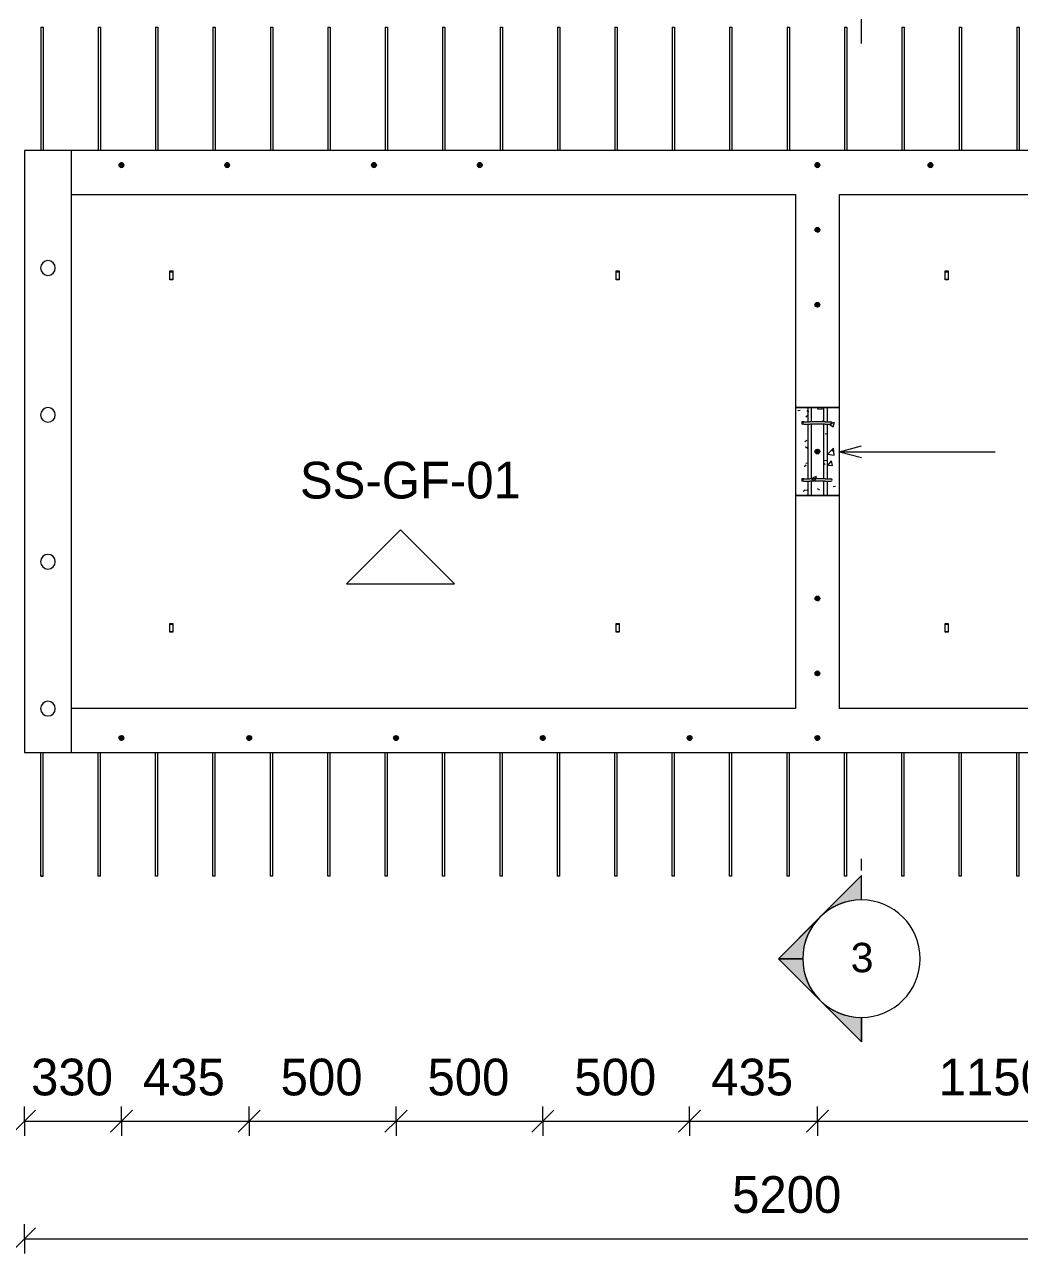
# Model space of a CAD drawing. Header units: millimetres. Extents: x 59546 to 97856, y 2513 to 30499.
# Drawn here: x 63183 to 66571, y 23346 to 27529 of the extents above; entities that cross this region are included whole.
import ezdxf

# ---------------------------------------------------------------- set-up
doc = ezdxf.new("R2010")
doc.units = ezdxf.units.MM
for name, color, linetype, lineweight in [('A-ANNO-DIMS', 211, 'Continuous', 9), ('A-ANNO-DIMS-50', 211, 'Continuous', 9), ('A-DETL-GENF', 92, 'Continuous', 18), ('A-DETL-MBND', 5, 'Continuous', 18), ('A-DETL-THIN', 151, 'Continuous', 18), ('A-FLOR', 192, 'Continuous', 18), ('A-FLOR-IDEN', 11, 'Continuous', 9), ('A-GENM', 13, 'Continuous', 18), ('G-ANNO-SYMB', 111, 'Continuous', 9), ('G-ANNO-TEXT', 231, 'Continuous', 9), ('S-RBAR', 171, 'Continuous', 18)]:
    doc.layers.add(name, color=color, linetype=linetype, lineweight=lineweight)
doc.styles.add('Arial', font='arial.ttf', dxfattribs={"height": 100})
doc.styles.add('Nirmala UI Semilight', font='NirmalaS.ttf', dxfattribs={"height": 125})
doc.dimstyles.new('Diagonal_-_2_5mm_NI_UI', dxfattribs={"dimscale": 304.8, "dimtxt": 130.920493, "dimasz": 0.246063, "dimexe": 0.164042, "dimexo": 0.0625, "dimgap": 0.164042, "dimtad": 1, "dimdec": 0, "dimzin": 0, "dimdsep": 46, "dimtxsty": 'Nirmala UI Semilight', "dimblk1": 'OBLIQUE', "dimblk2": 'OBLIQUE', "dimsah": 1, "dimcen": 0.09, "dimazin": 0, "dimtfac": 1, "dimtdec": 4, "dimtix": 1, "dimtmove": 0, "dimatfit": 3, "dimfxl": 0.164042, "dimfxlon": 1, "dimtvp": 1, "dimtolj": 1, "dimtzin": 0, "dimarcsym": 2})

# ---------------------------------------------------------------- blocks, each defined once
blk = doc.blocks.new('RR spread anchor face based - RR-SA-2_5-150-614724-Elevation Top')
at = {"layer": 'A-GENM'}
for p, q in [((66318, 26687.9), (66318, 26690.4)), ((66318, 26690.4), (66328, 26690.4)), ((66318, 26662.9), (66318, 26687.9)), ((66318, 26687.9), (66328, 26687.9)), ((66318, 26660.4), (66318, 26662.9)), ((66318, 26662.9), (66328, 26662.9)), ((66328, 26660.4), (66318, 26660.4)), ((66328, 26690.4), (66328, 26687.9)), ((66328, 26687.9), (66328, 26662.9)), ((66328, 26662.9), (66328, 26660.4))]:
    blk.add_line(p, q, dxfattribs=at)
blk = doc.blocks.new('DIMBLOCK40-Elevation Top')
at = {"layer": 'A-ANNO-DIMS-50'}
for p, q in [((63183, 23795.5), (63183, 23845.5)), ((63183, 23795.5), (63220.5, 23833)), ((63513, 23795.5), (63513, 23845.5)), ((63513, 23795.5), (63550.5, 23833)), ((63183, 23795.5), (63145.5, 23758)), ((63183, 23795.5), (63513, 23795.5)), ((63183, 23795.5), (63183, 23745.5)), ((63513, 23795.5), (63475.5, 23758)), ((63513, 23795.5), (63513, 23745.5))]:
    blk.add_line(p, q, dxfattribs=at)
at = {"layer": 'A-ANNO-DIMS-50', "color": 0, "insert": (63205.2, 24008.6), "char_height": 125, "width": 342.774, "attachment_point": 1, "line_spacing_factor": 1.142579, "style": 'Nirmala UI Semilight'}
blk.add_mtext('330', dxfattribs=at)
blk = doc.blocks.new('_Oblique')
at = {"color": 0, "linetype": 'ByBlock', "lineweight": -2}
blk.add_line((-0.5, -0.5), (0.5, 0.5), dxfattribs=at)
blk = doc.blocks.new('DIMBLOCK41-Elevation Top')
at = {"layer": 'A-ANNO-DIMS-50'}
for p, q in [((63513, 23795.5), (63513, 23845.5)), ((63513, 23795.5), (63550.5, 23833)), ((63948, 23795.5), (63948, 23845.5)), ((63948, 23795.5), (63985.5, 23833)), ((63513, 23795.5), (63475.5, 23758)), ((63513, 23795.5), (63948, 23795.5)), ((63513, 23795.5), (63513, 23745.5)), ((63948, 23795.5), (63910.5, 23758)), ((63948, 23795.5), (63948, 23745.5))]:
    blk.add_line(p, q, dxfattribs=at)
at = {"layer": 'A-ANNO-DIMS-50', "color": 0, "insert": (63586.5, 24008.6), "char_height": 125, "width": 345.63, "attachment_point": 1, "line_spacing_factor": 1.142579, "style": 'Nirmala UI Semilight'}
blk.add_mtext('435', dxfattribs=at)
blk = doc.blocks.new('DIMBLOCK42-Elevation Top')
at = {"layer": 'A-ANNO-DIMS-50'}
for p, q in [((63948, 23795.5), (63948, 23845.5)), ((63948, 23795.5), (63985.5, 23833)), ((64448, 23795.5), (64448, 23845.5)), ((64448, 23795.5), (64485.5, 23833)), ((63948, 23795.5), (63910.5, 23758)), ((63948, 23795.5), (64448, 23795.5)), ((63948, 23795.5), (63948, 23745.5)), ((64448, 23795.5), (64410.5, 23758)), ((64448, 23795.5), (64448, 23745.5))]:
    blk.add_line(p, q, dxfattribs=at)
at = {"layer": 'A-ANNO-DIMS-50', "color": 0, "insert": (64055.2, 24008.6), "char_height": 125, "width": 342.774, "attachment_point": 1, "line_spacing_factor": 1.142579, "style": 'Nirmala UI Semilight'}
blk.add_mtext('500', dxfattribs=at)
blk = doc.blocks.new('DIMBLOCK43-Elevation Top')
at = {"layer": 'A-ANNO-DIMS-50'}
for p, q in [((64448, 23795.5), (64448, 23845.5)), ((64448, 23795.5), (64485.5, 23833)), ((64948, 23795.5), (64948, 23845.5)), ((64948, 23795.5), (64985.5, 23833)), ((64448, 23795.5), (64410.5, 23758)), ((64448, 23795.5), (64948, 23795.5)), ((64448, 23795.5), (64448, 23745.5)), ((64948, 23795.5), (64910.5, 23758)), ((64948, 23795.5), (64948, 23745.5))]:
    blk.add_line(p, q, dxfattribs=at)
at = {"layer": 'A-ANNO-DIMS-50', "color": 0, "insert": (64555.2, 24008.6), "char_height": 125, "width": 342.774, "attachment_point": 1, "line_spacing_factor": 1.142579, "style": 'Nirmala UI Semilight'}
blk.add_mtext('500', dxfattribs=at)
blk = doc.blocks.new('DIMBLOCK44-Elevation Top')
at = {"layer": 'A-ANNO-DIMS-50'}
for p, q in [((64948, 23795.5), (64948, 23845.5)), ((64948, 23795.5), (64985.5, 23833)), ((65448, 23795.5), (65448, 23845.5)), ((65448, 23795.5), (65485.5, 23833)), ((64948, 23795.5), (64910.5, 23758)), ((64948, 23795.5), (65448, 23795.5)), ((64948, 23795.5), (64948, 23745.5)), ((65448, 23795.5), (65410.5, 23758)), ((65448, 23795.5), (65448, 23745.5))]:
    blk.add_line(p, q, dxfattribs=at)
at = {"layer": 'A-ANNO-DIMS-50', "color": 0, "insert": (65055.2, 24008.6), "char_height": 125, "width": 342.774, "attachment_point": 1, "line_spacing_factor": 1.142579, "style": 'Nirmala UI Semilight'}
blk.add_mtext('500', dxfattribs=at)
blk = doc.blocks.new('DIMBLOCK45-Elevation Top')
at = {"layer": 'A-ANNO-DIMS-50'}
for p, q in [((65448, 23795.5), (65448, 23845.5)), ((65448, 23795.5), (65485.5, 23833)), ((65883, 23795.5), (65883, 23845.5)), ((65883, 23795.5), (65920.5, 23833)), ((65448, 23795.5), (65410.5, 23758)), ((65448, 23795.5), (65883, 23795.5)), ((65448, 23795.5), (65448, 23745.5)), ((65883, 23795.5), (65845.5, 23758)), ((65883, 23795.5), (65883, 23745.5))]:
    blk.add_line(p, q, dxfattribs=at)
at = {"layer": 'A-ANNO-DIMS-50', "color": 0, "insert": (65521.5, 24008.6), "char_height": 125, "width": 345.63, "attachment_point": 1, "line_spacing_factor": 1.142579, "style": 'Nirmala UI Semilight'}
blk.add_mtext('435', dxfattribs=at)
blk = doc.blocks.new('DIMBLOCK46-Elevation Top')
at = {"layer": 'A-ANNO-DIMS-50'}
for p, q in [((65883, 23795.5), (65883, 23845.5)), ((65883, 23795.5), (65920.5, 23833)), ((67033, 23795.5), (67033, 23845.5)), ((67033, 23795.5), (67070.5, 23833)), ((65883, 23795.5), (65845.5, 23758)), ((65883, 23795.5), (67033, 23795.5)), ((65883, 23795.5), (65883, 23745.5)), ((67033, 23795.5), (66995.5, 23758)), ((67033, 23795.5), (67033, 23745.5))]:
    blk.add_line(p, q, dxfattribs=at)
at = {"layer": 'A-ANNO-DIMS-50', "color": 0, "insert": (66296.2, 24008.6), "char_height": 125, "width": 388.477, "attachment_point": 1, "line_spacing_factor": 1.142579, "style": 'Nirmala UI Semilight'}
blk.add_mtext('1150', dxfattribs=at)
blk = doc.blocks.new('Detail View - M_Section Head - Filled SHOP DWG-600895-Elevation Top')
at = {"layer": 'G-ANNO-SYMB'}
h = blk.add_hatch(color=256, dxfattribs=at)
edge = h.paths.add_edge_path()
edge.add_line((62746.5, 25626.7), (62746.5, 25543.9))
edge.add_arc((62746.5, 25343.9), 200, 90, 135)
edge.add_line((62605.1, 25485.3), (62746.5, 25626.7))
h = blk.add_hatch(color=256, dxfattribs=at)
edge = h.paths.add_edge_path()
edge.add_line((62746.5, 25626.7), (62887.9, 25485.3))
edge.add_arc((62746.5, 25343.9), 200, 45, 90)
edge.add_line((62746.5, 25543.9), (62746.5, 25626.7))
h = blk.add_hatch(color=256, dxfattribs=at)
edge = h.paths.add_edge_path()
edge.add_line((62463.7, 25343.9), (62605.1, 25485.3))
edge.add_arc((62746.5, 25343.9), 200, 135, 180)
edge.add_line((62546.5, 25343.9), (62463.7, 25343.9))
h = blk.add_hatch(color=256, dxfattribs=at)
edge = h.paths.add_edge_path()
edge.add_line((63029.3, 25343.9), (62946.5, 25343.9))
edge.add_arc((62746.5, 25343.9), 200, 0, 45)
edge.add_line((62887.9, 25485.3), (63029.3, 25343.9))
for p, q in [((62746.5, 25626.7), (62463.7, 25343.9)), ((62746.5, 25626.7), (62605.1, 25485.3)), ((62746.5, 25626.7), (63029.3, 25343.9)), ((62746.5, 25543.9), (62746.5, 25626.7)), ((62746.5, 25626.7), (62746.5, 25543.9)), ((62887.9, 25485.3), (62746.5, 25626.7)), ((62605.1, 25485.3), (62463.7, 25343.9)), ((63029.3, 25343.9), (62887.9, 25485.3)), ((62546.5, 25343.9), (62463.7, 25343.9)), ((62463.7, 25343.9), (62546.5, 25343.9)), ((62946.5, 25343.9), (63029.3, 25343.9)), ((62946.5, 25343.9), (63029.3, 25343.9))]:
    blk.add_line(p, q, dxfattribs=at)
for start, end in [(0, 180), (90, 135), (45, 90), (135, 180), (0, 45), (180, 0)]:
    blk.add_arc((62746.5, 25343.9), 200, start, end, dxfattribs=at)
blk = doc.blocks.new('DIMBLOCK66-Elevation Top')
at = {"layer": 'A-ANNO-DIMS-50'}
for p, q in [((63183, 23395.5), (63183, 23445.5)), ((63183, 23395.5), (63220.5, 23433)), ((68383, 23395.5), (68383, 23445.5)), ((68383, 23395.5), (68420.5, 23433)), ((63183, 23395.5), (63145.5, 23358)), ((63183, 23395.5), (68383, 23395.5)), ((63183, 23395.5), (63183, 23345.5)), ((68383, 23395.5), (68345.5, 23358)), ((68383, 23395.5), (68383, 23345.5))]:
    blk.add_line(p, q, dxfattribs=at)
at = {"layer": 'A-ANNO-DIMS-50', "color": 0, "insert": (65592.6, 23608.6), "char_height": 125, "width": 457.032, "attachment_point": 1, "line_spacing_factor": 1.142579, "style": 'Nirmala UI Semilight'}
blk.add_mtext('5200', dxfattribs=at)

msp = doc.modelspace()

# ---------------------------------------------------------------- hatches: boundary and pattern name
at = {"layer": 'A-DETL-GENF'}
h = msp.add_hatch(dxfattribs=at)
h.set_pattern_fill('FP_1', style=0, pattern_type=2)
h.set_pattern_definition([(50, (62663.04, 24246.6), (182.1847, -15.939), [19.05, -209.55]), (355, (62663.04, 24246.6), (-35.242, 191.057), [15.24, -167.64]), (100.451, (62678.22, 24245.27), (146.9425, 175.117), [16.19, -178.09]), (46.184, (62663.04, 24297.4), (271.079, -42.043), [28.575, -314.325]), (96.636, (62685.63, 24293.9), (237.403, 247.427), [24.285, -267.135]), (351.184, (62663.04, 24297.4), (237.405, 247.425), [22.86, -251.46]), (21, (62688.44, 24284.7), (151.615, -102.2655), [19.05, -209.55]), (326, (62688.44, 24284.7), (61.802, 184.188), [15.24, -167.64]), (71.451, (62701.08, 24276.17), (213.417, 81.921), [16.19, -178.09]), (37.5, (62663.04, 24246.594), (3.0883, 84.5551), [8.382, -157.226, 8.382, -161.798, -168.275]), (37.5, (62663.04, 24246.594), (3.0883, 84.5551), [-335.788, 8.382, -159.893]), (7.5, (62663.04, 24246.59), (66.8194, 100.1807), [8.382, -88.646, 8.382, -153.416, -64.135]), (7.5, (62663.04, 24246.59), (66.8194, 100.1807), [-258.826, 8.382, -55.753]), (327.5, (62606.4, 24246.594), (135.5905, -5.7289), [8.382, -55.118, 8.382, -189.738, -262.89]), (327.5, (62606.4, 24246.594), (135.5905, -5.7289), [-261.62, 8.382, -254.508]), (317.5, (62581, 24246.59), (148.129, 25.4268), [8.382, -74.168, 8.382, -123.19, -186.69]), (317.5, (62581, 24246.59), (148.129, 25.4268), [-214.122, 8.382, -178.308])])
h.paths.add_polyline_path([(65958, 25925.4), (65958, 26225.4), (65808, 26225.4), (65808, 25925.4), (65916.3, 25925.4)])
at = {"layer": 'S-RBAR'}
h = msp.add_hatch(color=256, dxfattribs=at)
edge = h.paths.add_edge_path()
edge.add_arc((63513, 27050.4), 8, 0, 360)
for points in [[(63510.6, 27042.8), (63519.5, 27045.7), (63519.5, 27055.1), (63510.6, 27058), (63505, 27050.4)], [(63870.6, 27042.8), (63879.5, 27045.7), (63879.5, 27055.1), (63870.6, 27058), (63865, 27050.4)], [(64370.6, 27042.8), (64379.5, 27045.7), (64379.5, 27055.1), (64370.6, 27058), (64365, 27050.4)], [(64730.6, 27042.8), (64739.5, 27045.7), (64739.5, 27055.1), (64730.6, 27058), (64725, 27050.4)], [(65880.6, 27042.8), (65889.5, 27045.7), (65889.5, 27055.1), (65880.6, 27058), (65875, 27050.4)], [(65880.6, 27042.8), (65889.5, 27045.7), (65889.5, 27055.1), (65880.6, 27058), (65875, 27050.4)], [(66265.6, 27042.8), (66274.5, 27045.7), (66274.5, 27055.1), (66265.6, 27058), (66260, 27050.4)], [(65885.5, 26822.8), (65891, 26830.4), (65885.5, 26838), (65876.6, 26835.1), (65876.6, 26825.7)], [(65885.5, 26567.8), (65891, 26575.4), (65885.5, 26583), (65876.6, 26580.1), (65876.6, 26570.7)], [(65885.5, 26067.8), (65891, 26075.4), (65885.5, 26083), (65876.6, 26080.1), (65876.6, 26070.7)], [(65885.5, 25567.8), (65891, 25575.4), (65885.5, 25583), (65876.6, 25580.1), (65876.6, 25570.7)], [(65885.5, 25312.8), (65891, 25320.4), (65885.5, 25328), (65876.6, 25325.1), (65876.6, 25315.7)], [(63515.5, 25092.8), (63521, 25100.4), (63515.5, 25108), (63506.6, 25105.1), (63506.6, 25095.7)], [(63950.5, 25092.8), (63956, 25100.4), (63950.5, 25108), (63941.6, 25105.1), (63941.6, 25095.7), (63943.6, 25095)], [(64450.5, 25092.8), (64456, 25100.4), (64450.4, 25108), (64441.6, 25105.1), (64441.6, 25095.7), (64450.4, 25092.8)], [(64950.5, 25092.8), (64956, 25100.4), (64950.5, 25108), (64941.6, 25105.1), (64941.6, 25095.7)], [(65450.5, 25092.8), (65456, 25100.4), (65450.5, 25108), (65441.6, 25105.1), (65441.6, 25095.7)], [(65885.5, 25092.8), (65891, 25100.4), (65885.5, 25108), (65876.6, 25105.1), (65876.6, 25095.7)], [(65885.5, 25092.8), (65891, 25100.4), (65885.5, 25108), (65876.6, 25105.1), (65876.6, 25095.7)]]:
    msp.add_hatch(color=256, dxfattribs=at).paths.add_polyline_path(points)
h = msp.add_hatch(color=256, dxfattribs=at)
edge = h.paths.add_edge_path()
edge.add_arc((63873, 27050.4), 8, 0, 360)
h = msp.add_hatch(color=256, dxfattribs=at)
edge = h.paths.add_edge_path()
edge.add_arc((64373, 27050.4), 8, 0, 360)
h = msp.add_hatch(color=256, dxfattribs=at)
edge = h.paths.add_edge_path()
edge.add_arc((64733, 27050.4), 8, 0, 360)
h = msp.add_hatch(color=256, dxfattribs=at)
edge = h.paths.add_edge_path()
edge.add_arc((65883, 27050.4), 8, 0, 360)
h = msp.add_hatch(color=256, dxfattribs=at)
edge = h.paths.add_edge_path()
edge.add_arc((66268, 27050.4), 8, 0, 360)
h = msp.add_hatch(color=256, dxfattribs=at)
edge = h.paths.add_edge_path()
edge.add_arc((65883, 26830.4), 8, 0, 360)
h = msp.add_hatch(color=256, dxfattribs=at)
edge = h.paths.add_edge_path()
edge.add_arc((65883, 26575.4), 8, 0, 360)
h = msp.add_hatch(color=256, dxfattribs=at)
edge = h.paths.add_edge_path()
edge.add_arc((65883, 26075.4), 8, 0, 360)
h = msp.add_hatch(color=256, dxfattribs=at)
edge = h.paths.add_edge_path()
edge.add_arc((65883, 25575.4), 8, 0, 360)
h = msp.add_hatch(color=256, dxfattribs=at)
edge = h.paths.add_edge_path()
edge.add_arc((65883, 25320.4), 8, 0, 360)
h = msp.add_hatch(color=256, dxfattribs=at)
edge = h.paths.add_edge_path()
edge.add_arc((63513, 25100.4), 8, 0, 360)
h = msp.add_hatch(color=256, dxfattribs=at)
edge = h.paths.add_edge_path()
edge.add_arc((63948, 25100.4), 8, 0, 360)
h = msp.add_hatch(color=256, dxfattribs=at)
edge = h.paths.add_edge_path()
edge.add_arc((64448, 25100.4), 8, 0, 360)
h = msp.add_hatch(color=256, dxfattribs=at)
edge = h.paths.add_edge_path()
edge.add_arc((64948, 25100.4), 8, 0, 360)
h = msp.add_hatch(color=256, dxfattribs=at)
edge = h.paths.add_edge_path()
edge.add_arc((65448, 25100.4), 8, 0, 360)
h = msp.add_hatch(color=256, dxfattribs=at)
edge = h.paths.add_edge_path()
edge.add_arc((65883, 25100.4), 8, 0, 360)
h = msp.add_hatch(color=256, dxfattribs=at)
edge = h.paths.add_edge_path()
edge.add_arc((65883, 25100.4), 8, 0, 360)

# ---------------------------------------------------------------- linework, layer by layer
at = {"layer": 'A-DETL-MBND'}
for p, q in [((63238.2, 27520.4), (63246.2, 27520.4)), ((64463.4, 25808.6), (64279.5, 25624.8)), ((64647.2, 25624.8), (64463.4, 25808.6)), ((64279.5, 25624.8), (64647.2, 25624.8)), ((63238.2, 24630.4), (63246.2, 24630.4))]:
    msp.add_line(p, q, dxfattribs=at)
at = {"layer": 'A-DETL-THIN'}
for p, q in [((65958, 26225.4), (65808, 26225.4)), ((65808, 26225.4), (65808, 25925.4)), ((65958, 25925.4), (65958, 26225.4)), ((65808, 25925.4), (65958, 25925.4))]:
    msp.add_line(p, q, dxfattribs=at)
at = {"layer": 'A-FLOR'}
for p, q in [((63343, 27100.4), (63183, 27100.4)), ((63183, 27100.4), (63183, 25050.4)), ((68383, 27100.4), (63343, 27100.4)), ((63343, 25050.4), (63343, 27100.4)), ((63343, 26950.4), (65808, 26950.4)), ((65808, 26950.4), (65808, 26225.4)), ((65958, 26950.4), (67760, 26950.4)), ((65958, 26225.4), (65958, 26950.4)), ((65808, 26225.4), (65958, 26225.4)), ((65958, 25925.4), (65808, 25925.4)), ((65808, 25925.4), (65808, 25200.4)), ((65958, 25200.4), (65958, 25925.4)), ((65808, 25200.4), (63343, 25200.4)), ((68233, 25200.4), (65958, 25200.4)), ((63183, 25050.4), (68383, 25050.4))]:
    msp.add_line(p, q, dxfattribs=at)
for centre, start, end in [((63262.6, 26700.4), 0, 180), ((63262.6, 26700.4), 180, 0), ((63262.6, 26200.4), 0, 180), ((63262.6, 26200.4), 180, 0), ((63262.6, 25700.4), 0, 180), ((63262.6, 25700.4), 180, 0), ((63262.6, 25200.4), 0, 180), ((63262.6, 25200.4), 180, 0)]:
    msp.add_arc(centre, 25, start, end, dxfattribs=at)
at = {"layer": 'G-ANNO-SYMB'}
for p, q in [((66033.2, 27465), (66033.2, 27548)), ((66033.2, 24649), (66033.2, 24688.5))]:
    msp.add_line(p, q, dxfattribs=at)
at = {"layer": 'G-ANNO-TEXT', "color": 250}
for q in [(66033.1, 26095), (66033.1, 26054.8), (66489, 26074.9)]:
    msp.add_line((65958.1, 26074.9), q, dxfattribs=at)
at = {"layer": 'S-RBAR'}
for p, q in [((63238.2, 27520.4), (63238.2, 27100.4)), ((63238.2, 27520.4), (63246.2, 27520.4)), ((63246.2, 27520.4), (63246.2, 27100.4)), ((63433.7, 27520.4), (63433.7, 27100.4)), ((63433.7, 27520.4), (63441.7, 27520.4)), ((63441.7, 27520.4), (63441.7, 27100.4)), ((63629.2, 27520.4), (63629.2, 27100.4)), ((63629.2, 27520.4), (63637.2, 27520.4)), ((63637.2, 27520.4), (63637.2, 27100.4)), ((63824.7, 27520.4), (63824.7, 27100.4)), ((63824.7, 27520.4), (63832.7, 27520.4)), ((63832.7, 27520.4), (63832.7, 27100.4)), ((64020.2, 27520.4), (64020.2, 27100.4)), ((64020.2, 27520.4), (64028.2, 27520.4)), ((64028.2, 27520.4), (64028.2, 27100.4)), ((64215.7, 27520.4), (64215.7, 27100.4)), ((64215.7, 27520.4), (64223.7, 27520.4)), ((64223.7, 27520.4), (64223.7, 27100.4)), ((64411.2, 27520.4), (64411.2, 27100.4)), ((64411.2, 27520.4), (64419.2, 27520.4)), ((64419.2, 27520.4), (64419.2, 27100.4)), ((64606.7, 27520.4), (64606.7, 27100.4)), ((64606.7, 27520.4), (64614.7, 27520.4)), ((64614.7, 27520.4), (64614.7, 27100.4)), ((64802.2, 27520.4), (64802.2, 27100.4)), ((64802.2, 27520.4), (64810.2, 27520.4)), ((64810.2, 27520.4), (64810.2, 27100.4)), ((64997.7, 27520.4), (64997.7, 27100.4)), ((64997.7, 27520.4), (65005.7, 27520.4)), ((65005.7, 27520.4), (65005.7, 27100.4)), ((65193.2, 27520.4), (65193.2, 27100.4)), ((65193.2, 27520.4), (65201.2, 27520.4)), ((65201.2, 27520.4), (65201.2, 27100.4)), ((65388.7, 27520.4), (65388.7, 27100.4)), ((65388.7, 27520.4), (65396.7, 27520.4)), ((65396.7, 27520.4), (65396.7, 27100.4)), ((65584.2, 27520.4), (65584.2, 27100.4)), ((65584.2, 27520.4), (65592.2, 27520.4)), ((65592.2, 27520.4), (65592.2, 27100.4)), ((65779.7, 27520.4), (65779.7, 27100.4)), ((65779.7, 27520.4), (65787.7, 27520.4)), ((65787.7, 27520.4), (65787.7, 27100.4)), ((65975.2, 27520.4), (65975.2, 27100.4)), ((65975.2, 27520.4), (65983.2, 27520.4)), ((65983.2, 27520.4), (65983.2, 27100.4)), ((66170.7, 27520.4), (66170.7, 27100.4)), ((66170.7, 27520.4), (66178.7, 27520.4)), ((66178.7, 27520.4), (66178.7, 27100.4)), ((66366.2, 27520.4), (66366.2, 27100.4)), ((66366.2, 27520.4), (66374.2, 27520.4)), ((66374.2, 27520.4), (66374.2, 27100.4)), ((66561.7, 27520.4), (66561.7, 27100.4)), ((66561.7, 27520.4), (66569.7, 27520.4)), ((66569.7, 27520.4), (66569.7, 27100.4)), ((63510.6, 27058), (63505, 27050.4)), ((63505, 27050.4), (63505, 27049.9)), ((63505, 27050.4), (63510.6, 27042.8)), ((63519.5, 27055.1), (63510.6, 27058)), ((63510.6, 27042.8), (63519.5, 27045.7)), ((63519.5, 27045.7), (63519.5, 27055.1)), ((63521, 27050.4), (63521, 27049.9)), ((63870.6, 27058), (63865, 27050.4)), ((63865, 27050.4), (63865, 27049.9)), ((63865, 27050.4), (63870.6, 27042.8)), ((63879.5, 27055.1), (63870.6, 27058)), ((63870.6, 27042.8), (63879.5, 27045.7)), ((63879.5, 27045.7), (63879.5, 27055.1)), ((63881, 27050.4), (63881, 27049.9)), ((64370.6, 27058), (64365, 27050.4)), ((64365, 27050.4), (64365, 27049.9)), ((64365, 27050.4), (64370.6, 27042.8)), ((64379.5, 27055.1), (64370.6, 27058)), ((64370.6, 27042.8), (64379.5, 27045.7)), ((64379.5, 27045.7), (64379.5, 27055.1)), ((64381, 27050.4), (64381, 27049.9)), ((64730.6, 27058), (64725, 27050.4)), ((64725, 27050.4), (64725, 27049.9)), ((64725, 27050.4), (64730.6, 27042.8)), ((64739.5, 27055.1), (64730.6, 27058)), ((64730.6, 27042.8), (64739.5, 27045.7)), ((64739.5, 27045.7), (64739.5, 27055.1)), ((64741, 27050.4), (64741, 27049.9)), ((65880.6, 27058), (65875, 27050.4)), ((65880.6, 27058), (65875, 27050.4)), ((65875, 27050.4), (65880.6, 27042.8)), ((65875, 27050.4), (65875, 27049.9)), ((65875, 27050.4), (65880.6, 27042.8)), ((65889.5, 27055.1), (65880.6, 27058)), ((65889.5, 27055.1), (65880.6, 27058)), ((65880.6, 27042.8), (65889.5, 27045.7)), ((65880.6, 27042.8), (65889.5, 27045.7)), ((65889.5, 27045.7), (65889.5, 27055.1)), ((65889.5, 27045.7), (65889.5, 27055.1)), ((65891, 27050.4), (65891, 27049.9)), ((66265.6, 27058), (66260, 27050.4)), ((66260, 27050.4), (66260, 27049.9)), ((66260, 27050.4), (66265.6, 27042.8)), ((66274.5, 27055.1), (66265.6, 27058)), ((66265.6, 27042.8), (66274.5, 27045.7)), ((66274.5, 27045.7), (66274.5, 27055.1)), ((66276, 27050.4), (66276, 27049.9)), ((65885.5, 26838), (65876.6, 26835.1)), ((65876.6, 26835.1), (65876.6, 26825.7)), ((65876.6, 26825.7), (65885.5, 26822.8)), ((65891, 26830.4), (65885.5, 26838)), ((65885.5, 26822.8), (65891, 26830.4)), ((65885.5, 26583), (65876.6, 26580.1)), ((65876.6, 26580.1), (65876.6, 26570.7)), ((65876.6, 26570.7), (65885.5, 26567.8)), ((65891, 26575.4), (65885.5, 26583)), ((65885.5, 26567.8), (65891, 26575.4)), ((65850.4, 26225.4), (65850.4, 26176.2)), ((65862.4, 26225.4), (65862.4, 26176.2)), ((65904.3, 26225.4), (65904.3, 26176.2)), ((65916.3, 26225.4), (65916.3, 26176.2)), ((65836.7, 26176.2), (65830.6, 26176.2)), ((65830.6, 26176.2), (65830.6, 26168.2)), ((65836.7, 26168.2), (65830.6, 26168.2)), ((65837, 26176.2), (65857, 26176.2)), ((65837, 26168.2), (65857, 26168.2)), ((65850.4, 26168.2), (65850.4, 25982.6)), ((65909, 26176.2), (65857, 26176.2)), ((65909, 26168.2), (65857, 26168.2)), ((65862.4, 26168.2), (65862.4, 25982.6)), ((65904.3, 26168.2), (65904.3, 25982.6)), ((65909, 26176.2), (65923.2, 26176.2)), ((65909, 26168.2), (65929, 26168.2)), ((65909, 26168.2), (65929, 26168.2)), ((65916.3, 26168.2), (65916.3, 25982.6)), ((65923.2, 26176.2), (65929, 26176.2)), ((65923.2, 26176.2), (65929, 26176.2)), ((65885.5, 26083), (65876.6, 26080.1)), ((65876.6, 26080.1), (65876.6, 26070.7)), ((65876.6, 26070.7), (65885.5, 26067.8)), ((65891, 26075.4), (65885.5, 26083)), ((65885.5, 26067.8), (65891, 26075.4)), ((65836.7, 25982.6), (65830.6, 25982.6)), ((65830.6, 25982.6), (65830.6, 25974.6)), ((65837, 25982.6), (65857, 25982.6)), ((65909, 25982.6), (65857, 25982.6)), ((65909, 25982.6), (65923.2, 25982.6)), ((65923.2, 25982.6), (65929, 25982.6)), ((65923.2, 25982.6), (65929, 25982.6)), ((65836.7, 25974.6), (65830.6, 25974.6)), ((65837, 25974.6), (65857, 25974.6)), ((65850.4, 25974.6), (65850.4, 25925.4)), ((65909, 25974.6), (65857, 25974.6)), ((65862.4, 25974.6), (65862.4, 25925.4)), ((65904.3, 25974.6), (65904.3, 25925.4)), ((65909, 25974.6), (65929, 25974.6)), ((65909, 25974.6), (65929, 25974.6)), ((65916.3, 25974.6), (65916.3, 25925.4)), ((65885.5, 25583), (65876.6, 25580.1)), ((65876.6, 25580.1), (65876.6, 25570.7)), ((65876.6, 25570.7), (65885.5, 25567.8)), ((65891, 25575.4), (65885.5, 25583)), ((65885.5, 25567.8), (65891, 25575.4)), ((65885.5, 25328), (65876.6, 25325.1)), ((65876.6, 25325.1), (65876.6, 25315.7)), ((65876.6, 25315.7), (65885.5, 25312.8)), ((65891, 25320.4), (65885.5, 25328)), ((65885.5, 25312.8), (65891, 25320.4)), ((63515.5, 25108), (63506.6, 25105.1)), ((63506.6, 25105.1), (63506.6, 25095.7)), ((63521, 25100.4), (63515.5, 25108)), ((63950.5, 25108), (63941.6, 25105.1)), ((63941.6, 25105.1), (63941.6, 25095.7)), ((63956, 25100.4), (63950.5, 25108)), ((64450.4, 25108), (64441.6, 25105.1)), ((64441.6, 25105.1), (64441.6, 25095.7)), ((64456, 25100.4), (64450.4, 25108)), ((64950.5, 25108), (64941.6, 25105.1)), ((64941.6, 25105.1), (64941.6, 25095.7)), ((64956, 25100.4), (64950.5, 25108)), ((65450.5, 25108), (65441.6, 25105.1)), ((65441.6, 25105.1), (65441.6, 25095.7)), ((65456, 25100.4), (65450.5, 25108)), ((65885.5, 25108), (65876.6, 25105.1)), ((65885.5, 25108), (65876.6, 25105.1)), ((65876.6, 25105.1), (65876.6, 25095.7)), ((65876.6, 25105.1), (65876.6, 25095.7)), ((65891, 25100.4), (65885.5, 25108)), ((65891, 25100.4), (65885.5, 25108)), ((63505, 25100.4), (63505, 25100.9)), ((63506.6, 25095.7), (63515.5, 25092.8)), ((63515.5, 25092.8), (63521, 25100.4)), ((63521, 25100.4), (63521, 25100.9)), ((63940, 25100.4), (63940, 25100.9)), ((63941.6, 25095.7), (63943.6, 25095)), ((63943.6, 25095), (63950.5, 25092.8)), ((63950.5, 25092.8), (63956, 25100.4)), ((63956, 25100.4), (63956, 25100.9)), ((64440, 25100.4), (64440, 25100.9)), ((64441.6, 25095.7), (64450.4, 25092.8)), ((64450.4, 25092.8), (64450.5, 25092.8)), ((64450.5, 25092.8), (64456, 25100.4)), ((64456, 25100.4), (64456, 25100.9)), ((64940, 25100.4), (64940, 25100.9)), ((64941.6, 25095.7), (64950.5, 25092.8)), ((64950.5, 25092.8), (64956, 25100.4)), ((64956, 25100.4), (64956, 25100.9)), ((65440, 25100.4), (65440, 25100.9)), ((65441.6, 25095.7), (65450.5, 25092.8)), ((65450.5, 25092.8), (65456, 25100.4)), ((65456, 25100.4), (65456, 25100.9)), ((65875, 25100.4), (65875, 25100.9)), ((65876.6, 25095.7), (65885.5, 25092.8)), ((65876.6, 25095.7), (65885.5, 25092.8)), ((65885.5, 25092.8), (65891, 25100.4)), ((65885.5, 25092.8), (65891, 25100.4)), ((65891, 25100.4), (65891, 25100.9)), ((63238.2, 24630.4), (63238.2, 25050.4)), ((63246.2, 24630.4), (63246.2, 25050.4)), ((63433.7, 24630.4), (63433.7, 25050.4)), ((63441.7, 24630.4), (63441.7, 25050.4)), ((63629.2, 24630.4), (63629.2, 25050.4)), ((63637.2, 24630.4), (63637.2, 25050.4)), ((63824.7, 24630.4), (63824.7, 25050.4)), ((63832.7, 24630.4), (63832.7, 25050.4)), ((64020.2, 24630.4), (64020.2, 25050.4)), ((64028.2, 24630.4), (64028.2, 25050.4)), ((64215.7, 24630.4), (64215.7, 25050.4)), ((64223.7, 24630.4), (64223.7, 25050.4)), ((64411.2, 24630.4), (64411.2, 25050.4)), ((64419.2, 24630.4), (64419.2, 25050.4)), ((64606.7, 24630.4), (64606.7, 25050.4)), ((64614.7, 24630.4), (64614.7, 25050.4)), ((64802.2, 24630.4), (64802.2, 25050.4)), ((64810.2, 24630.4), (64810.2, 25050.4)), ((64997.7, 24630.4), (64997.7, 25050.4)), ((65005.7, 24630.4), (65005.7, 25050.4)), ((65193.2, 24630.4), (65193.2, 25050.4)), ((65201.2, 24630.4), (65201.2, 25050.4)), ((65388.7, 24630.4), (65388.7, 25050.4)), ((65396.7, 24630.4), (65396.7, 25050.4)), ((65584.2, 24630.4), (65584.2, 25050.4)), ((65592.2, 24630.4), (65592.2, 25050.4)), ((65779.7, 24630.4), (65779.7, 25050.4)), ((65787.7, 24630.4), (65787.7, 25050.4)), ((65975.2, 24630.4), (65975.2, 25050.4)), ((65983.2, 24630.4), (65983.2, 25050.4)), ((66170.7, 24630.4), (66170.7, 25050.4)), ((66178.7, 24630.4), (66178.7, 25050.4)), ((66366.2, 24630.4), (66366.2, 25050.4)), ((66374.2, 24630.4), (66374.2, 25050.4)), ((66561.7, 24630.4), (66561.7, 25050.4)), ((66569.7, 24630.4), (66569.7, 25050.4)), ((63246.2, 24630.4), (63238.2, 24630.4)), ((63441.7, 24630.4), (63433.7, 24630.4)), ((63637.2, 24630.4), (63629.2, 24630.4)), ((63832.7, 24630.4), (63824.7, 24630.4)), ((64028.2, 24630.4), (64020.2, 24630.4)), ((64223.7, 24630.4), (64215.7, 24630.4)), ((64419.2, 24630.4), (64411.2, 24630.4)), ((64614.7, 24630.4), (64606.7, 24630.4)), ((64810.2, 24630.4), (64802.2, 24630.4)), ((65005.7, 24630.4), (64997.7, 24630.4)), ((65201.2, 24630.4), (65193.2, 24630.4)), ((65396.7, 24630.4), (65388.7, 24630.4)), ((65592.2, 24630.4), (65584.2, 24630.4)), ((65787.7, 24630.4), (65779.7, 24630.4)), ((65983.2, 24630.4), (65975.2, 24630.4)), ((66178.7, 24630.4), (66170.7, 24630.4)), ((66374.2, 24630.4), (66366.2, 24630.4)), ((66569.7, 24630.4), (66561.7, 24630.4))]:
    msp.add_line(p, q, dxfattribs=at)
for centre in [(63513, 27050.4), (63873, 27050.4), (64373, 27050.4), (64733, 27050.4), (65883, 27050.4), (66268, 27050.4), (65883, 26830.4), (65883, 26575.4), (65883, 26075.4), (65883, 25575.4), (65883, 25320.4), (63513, 25100.4), (63948, 25100.4), (64448, 25100.4), (64948, 25100.4), (65448, 25100.4), (65883, 25100.4), (65883, 25100.4)]:
    msp.add_circle(centre, 8, dxfattribs=at)
for centre, radius, start, end in [((63513, 27050.4), 8, 109.1868, 179.2533), ((63513, 27050.4), 8, 37.3116, 107.0749), ((63513, 27050.4), 8, 0, 34.7956), ((63873, 27050.4), 8, 109.1868, 179.2533), ((63873, 27050.4), 8, 37.3116, 107.0749), ((63873, 27050.4), 8, 0, 34.7956), ((64373, 27050.4), 8, 109.1868, 179.2533), ((64373, 27050.4), 8, 37.3116, 107.0749), ((64373, 27050.4), 8, 0, 34.7956), ((64733, 27050.4), 8, 109.1868, 179.2533), ((64733, 27050.4), 8, 37.3116, 107.0749), ((64733, 27050.4), 8, 0, 34.7956), ((65883, 27050.4), 8, 109.1868, 179.2533), ((65883, 27050.4), 8, 37.3116, 107.0749), ((65883, 27050.4), 8, 0, 34.7956), ((66268, 27050.4), 8, 109.1868, 179.2533), ((66268, 27050.4), 8, 37.3116, 107.0749), ((66268, 27050.4), 8, 0, 34.7956), ((65837, 26172.2), 4, 90, 270), ((65929, 26172.2), 4, 270, 90), ((65929, 26172.2), 4, 270, 90), ((65837, 25978.6), 4, 90, 270), ((65929, 25978.6), 4, 270, 90), ((65929, 25978.6), 4, 270, 90), ((63513, 25100.4), 8, 180, 214.7956), ((63513, 25100.4), 8, 217.3116, 287.0749), ((63513, 25100.4), 8, 289.1868, 359.2533), ((63948, 25100.4), 8, 180, 214.7956), ((63948, 25100.4), 8, 217.3116, 287.0749), ((63948, 25100.4), 8, 289.1868, 359.2533), ((64448, 25100.4), 8, 180, 214.7956), ((64448, 25100.4), 8, 217.3116, 287.0749), ((64448, 25100.4), 8, 289.1868, 359.2533), ((64948, 25100.4), 8, 180, 214.7956), ((64948, 25100.4), 8, 217.3116, 287.0749), ((64948, 25100.4), 8, 289.1868, 359.2533), ((65448, 25100.4), 8, 180, 214.7956), ((65448, 25100.4), 8, 217.3116, 287.0749), ((65448, 25100.4), 8, 289.1868, 359.2533), ((65883, 25100.4), 8, 180, 214.7956), ((65883, 25100.4), 8, 217.3116, 287.0749), ((65883, 25100.4), 8, 289.1868, 359.2533)]:
    msp.add_arc(centre, radius, start, end, dxfattribs=at)

# ---------------------------------------------------------------- block references
at = {"layer": 'A-GENM'}
for p in [(-2640, 0), (-1120, 0), (0, 0), (-2640, -1200), (-1120, -1200), (0, -1200)]:
    msp.add_blockref('RR spread anchor face based - RR-SA-2_5-150-614724-Elevation Top', p, dxfattribs=at)
at = {"layer": 'G-ANNO-SYMB', "rotation": 90}
msp.add_blockref('Detail View - M_Section Head - Filled SHOP DWG-600895-Elevation Top', (91377, -38397.5), dxfattribs=at)

# ---------------------------------------------------------------- texts
at = {"layer": 'A-FLOR-IDEN', "insert": (64120.8, 26040.7), "char_height": 125, "width": 821.73, "attachment_point": 1, "style": 'Nirmala UI Semilight'}
msp.add_mtext('SS-GF-01', dxfattribs=at)
at = {"layer": 'G-ANNO-SYMB', "insert": (65996.5, 24402.9), "char_height": 100, "width": 96.202, "attachment_point": 1, "style": 'Arial'}
msp.add_mtext('3', dxfattribs=at)

# ---------------------------------------------------------------- dimensions: what is measured, and where the dimension line sits
at = {"layer": 'A-ANNO-DIMS'}
for base, p1, p2, override, picture, middle in [((63513, 23795.5), (63183, 23845.5), (63513, 23845.5), {"dimpost": '<>', "dimfxl": 330}, 'DIMBLOCK40-Elevation Top', (63348, 23910.2)), ((63948, 23795.5), (63513, 23845.5), (63948, 23845.5), {"dimpost": '<>', "dimfxl": 435}, 'DIMBLOCK41-Elevation Top', (63730.5, 23910.2)), ((64448, 23795.5), (63948, 23845.5), (64448, 23845.5), {"dimpost": '<>', "dimfxl": 500}, 'DIMBLOCK42-Elevation Top', (64198, 23910.1)), ((64948, 23795.5), (64448, 23845.5), (64948, 23845.5), {"dimpost": '<>', "dimfxl": 500}, 'DIMBLOCK43-Elevation Top', (64698, 23910.1)), ((65448, 23795.5), (64948, 23845.5), (65448, 23845.5), {"dimpost": '<>', "dimfxl": 500}, 'DIMBLOCK44-Elevation Top', (65198, 23910.1)), ((65883, 23795.5), (65448, 23845.5), (65883, 23845.5), {"dimpost": '<>', "dimfxl": 435}, 'DIMBLOCK45-Elevation Top', (65665.5, 23910.2)), ((67033, 23795.5), (65883, 23845.5), (67033, 23845.5), {"dimpost": '<>', "dimfxl": 1150}, 'DIMBLOCK46-Elevation Top', (66458, 23910.5)), ((68383, 23395.5), (63183, 23445.5), (68383, 23445.5), {"dimpost": '<>', "dimfxl": 5200}, 'DIMBLOCK66-Elevation Top', (65783, 23510.1))]:
    dim = msp.add_linear_dim(base=base, p1=p1, p2=p2, dimstyle='Diagonal_-_2_5mm_NI_UI', override=override, dxfattribs=at)
    dim.commit()
    dim.dimension.update_dxf_attribs({"geometry": picture, "text_midpoint": middle})

doc.saveas('drawing.dxf')
